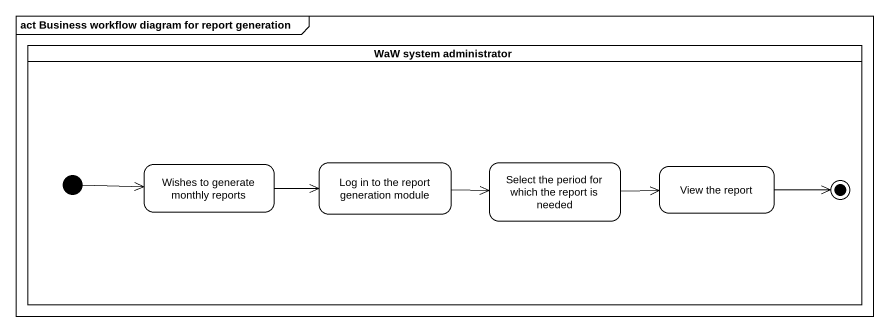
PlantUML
@startuml
mainframe act Business workflow diagram for report generation
hide empty description
state "WaW system administrator" as WaW_system_administrator <<partition>> {
  state "Wishes to generate monthly reports" as Wishes_to_generate_monthly
  state "Log in to the report generation module" as Log_in_to_the_report
  state "Select the period for which the report is needed" as Select_the_period_for_which
  state "View the report" as View_the_report
  [*] -right-> Wishes_to_generate_monthly
  View_the_report -right-> [*]
}
Wishes_to_generate_monthly -right-> Log_in_to_the_report
Log_in_to_the_report -right-> Select_the_period_for_which
Select_the_period_for_which -right-> View_the_report
@enduml
